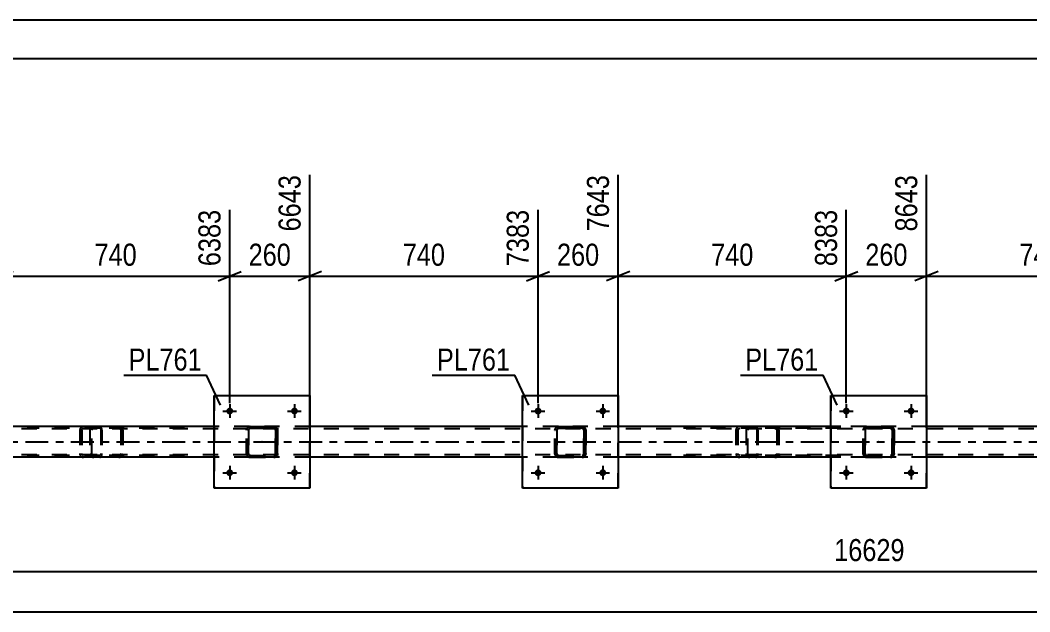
# Model space of a CAD drawing. Header units: millimetres. Extents: x 0 to 841, y 0 to 594.
# Drawn here: x 276.7 to 407.7, y 517.3 to 594 of the extents above; entities that cross this region are included whole.
import ezdxf

# ---------------------------------------------------------------- set-up
doc = ezdxf.new("R2010")
doc.units = ezdxf.units.MM
doc.linetypes.add('DXK_LINE_DOT2', pattern=[3.9198, 1.9599, -1.9599])
doc.linetypes.add('DXK_LINE_DOT3', pattern=[5.9187, 2.979, -0.9799, 0.9799, -0.9799])
doc.styles.add('Arial Narrow', font='ARIALN.TTF', dxfattribs={"height": 0.2})

# ---------------------------------------------------------------- blocks, each defined once
blk = doc.blocks.new('Unknown-318892525-1113')
at = {"color": 5, "linetype": 'Continuous'}
for p, q in [((841, 594), (0, 594)), ((836, 589), (5, 589))]:
    blk.add_line(p, q, dxfattribs=at)
blk = doc.blocks.new('Part-318892525-6438 - 6435')
at = {"color": 7, "linetype": 'DXK_LINE_DOT2'}
for p, q in [((372.17, 541.34), (362.77, 541.34)), ((372.17, 541.1), (362.77, 541.1)), ((369.62, 541.04), (369.61, 541.02)), ((369.85, 540.95), (369.9, 541.03)), ((370.08, 541.34), (369.89, 541.3)), ((369.9, 541.03), (369.99, 541.08)), ((369.99, 541.08), (370.08, 541.1)), ((370.9, 541.1), (370.9, 541.34)), ((372.28, 541.3), (372.17, 541.34)), ((372.17, 541.1), (372.22, 541.08)), ((372.22, 541.08), (372.27, 541.03)), ((372.27, 541.03), (372.3, 540.95)), ((372.36, 541.2), (372.28, 541.3)), ((372.42, 541.04), (372.36, 541.2)), ((372.44, 540.86), (372.42, 541.04)), ((369.61, 541.02), (369.58, 540.86)), ((369.58, 540.86), (369.58, 537.82)), ((369.83, 540.86), (369.85, 540.95)), ((369.83, 540.86), (369.83, 537.82)), ((372.3, 540.95), (372.31, 540.86)), ((372.31, 540.86), (372.31, 537.82)), ((372.44, 540.86), (372.44, 537.82)), ((372.17, 537.58), (362.77, 537.58)), ((372.17, 537.34), (362.77, 537.34)), ((369.58, 537.82), (369.6, 537.73)), ((369.6, 537.73), (369.62, 537.63)), ((369.85, 537.73), (369.83, 537.82)), ((369.9, 537.65), (369.85, 537.73)), ((369.89, 537.37), (370.08, 537.34)), ((369.99, 537.6), (369.9, 537.65)), ((370.08, 537.58), (369.99, 537.6)), ((370.9, 537.34), (370.9, 537.58)), ((372.22, 537.6), (372.17, 537.58)), ((372.17, 537.34), (372.28, 537.37)), ((372.27, 537.65), (372.22, 537.6)), ((372.3, 537.73), (372.27, 537.65)), ((372.28, 537.37), (372.36, 537.48)), ((372.31, 537.82), (372.3, 537.73)), ((372.36, 537.48), (372.42, 537.63)), ((372.42, 537.63), (372.44, 537.82))]:
    blk.add_line(p, q, dxfattribs=at)
for centre, start, end in [((370.07, 540.84), 111.1941, 156.1506), ((370.07, 537.83), 203.8494, 248.8059)]:
    blk.add_arc(centre, 0.492, start, end, dxfattribs=at)
blk = doc.blocks.new('Part-318892525-6439 - 6435')
at = {"color": 7, "linetype": 'DXK_LINE_DOT2'}
for p, q in [((370.94, 541.04), (370.93, 541.02)), ((371.17, 540.95), (371.23, 541.03)), ((371.41, 541.34), (371.21, 541.3)), ((371.23, 541.03), (371.31, 541.08)), ((371.31, 541.08), (371.41, 541.1)), ((383.18, 541.34), (371.41, 541.34)), ((383.18, 541.1), (371.41, 541.1)), ((374.84, 541.3), (374.64, 541.34)), ((374.64, 541.1), (374.74, 541.08)), ((374.74, 541.08), (374.82, 541.03)), ((374.82, 541.03), (374.88, 540.95)), ((375.12, 541.02), (375.11, 541.04)), ((370.93, 541.02), (370.9, 540.86)), ((370.9, 540.86), (370.9, 537.82)), ((371.15, 540.86), (371.17, 540.95)), ((371.15, 537.82), (371.15, 540.86)), ((374.88, 540.95), (374.9, 540.86)), ((374.9, 540.86), (374.9, 537.82)), ((375.15, 540.86), (375.12, 541.02)), ((375.15, 540.86), (375.15, 537.82)), ((370.9, 537.82), (370.91, 537.73)), ((370.91, 537.73), (370.94, 537.63)), ((371.17, 537.73), (371.15, 537.82)), ((371.23, 537.65), (371.17, 537.73)), ((371.21, 537.37), (371.41, 537.34)), ((371.31, 537.6), (371.23, 537.65)), ((371.41, 537.58), (371.31, 537.6)), ((383.18, 537.58), (371.41, 537.58)), ((383.18, 537.34), (371.41, 537.34)), ((374.74, 537.6), (374.64, 537.58)), ((374.64, 537.34), (374.84, 537.37)), ((374.82, 537.65), (374.74, 537.6)), ((374.88, 537.73), (374.82, 537.65)), ((374.9, 537.82), (374.88, 537.73)), ((375.11, 537.63), (375.14, 537.73)), ((375.14, 537.73), (375.15, 537.82))]:
    blk.add_line(p, q, dxfattribs=at)
for centre, start, end in [((371.39, 540.84), 110.7583, 155.68), ((374.66, 540.84), 24.32, 69.2417), ((371.39, 537.84), 204.32, 249.2417)]:
    blk.add_arc(centre, 0.496, start, end, dxfattribs=at)
blk = doc.blocks.new('Part-318892525-6575 - 6435')
at = {"color": 7, "linetype": 'DXK_LINE_DOT2'}
for p, q in [((287.04, 541.34), (277.63, 541.34)), ((287.04, 541.1), (277.63, 541.1)), ((284.48, 541.04), (284.48, 541.02)), ((284.72, 540.95), (284.77, 541.03)), ((284.95, 541.34), (284.76, 541.3)), ((284.77, 541.03), (284.85, 541.08)), ((284.85, 541.08), (284.95, 541.1)), ((285.76, 541.1), (285.76, 541.34)), ((287.14, 541.3), (287.04, 541.34)), ((287.04, 541.1), (287.09, 541.08)), ((287.09, 541.08), (287.13, 541.03)), ((287.13, 541.03), (287.16, 540.95)), ((287.23, 541.2), (287.14, 541.3)), ((287.29, 541.04), (287.23, 541.2)), ((287.31, 540.86), (287.29, 541.04)), ((284.48, 541.02), (284.44, 540.86)), ((284.44, 540.86), (284.44, 537.82)), ((284.7, 540.86), (284.72, 540.95)), ((284.7, 540.86), (284.7, 537.82)), ((287.16, 540.95), (287.17, 540.86)), ((287.17, 540.86), (287.17, 537.82)), ((287.31, 540.86), (287.31, 537.82)), ((287.04, 537.58), (277.63, 537.58)), ((287.04, 537.34), (277.63, 537.34)), ((284.44, 537.82), (284.46, 537.73)), ((284.46, 537.73), (284.48, 537.63)), ((284.72, 537.73), (284.7, 537.82)), ((284.77, 537.65), (284.72, 537.73)), ((284.76, 537.37), (284.95, 537.34)), ((284.85, 537.6), (284.77, 537.65)), ((284.95, 537.58), (284.85, 537.6)), ((285.76, 537.34), (285.76, 537.58)), ((287.09, 537.6), (287.04, 537.58)), ((287.04, 537.34), (287.14, 537.37)), ((287.13, 537.65), (287.09, 537.6)), ((287.16, 537.73), (287.13, 537.65)), ((287.14, 537.37), (287.23, 537.48)), ((287.17, 537.82), (287.16, 537.73)), ((287.23, 537.48), (287.29, 537.63)), ((287.29, 537.63), (287.31, 537.82))]:
    blk.add_line(p, q, dxfattribs=at)
for centre, start, end in [((284.93, 540.84), 111.1941, 156.1506), ((284.93, 537.83), 203.8494, 248.8059)]:
    blk.add_arc(centre, 0.492, start, end, dxfattribs=at)
blk = doc.blocks.new('Bolt-318892525-6511 - 6435')
at = {"linetype": 'Continuous'}
for points in [[(383.47, 543.34), (383.48, 543.43), (383.51, 543.52), (383.55, 543.6), (383.61, 543.66), (383.69, 543.72), (383.77, 543.76), (383.86, 543.77), (383.95, 543.77), (384.04, 543.76), (384.13, 543.72), (384.2, 543.66), (384.26, 543.6), (384.31, 543.52), (384.34, 543.43), (384.35, 543.34), (384.34, 543.25), (384.31, 543.16), (384.26, 543.08), (384.2, 543.01), (384.13, 542.96), (384.04, 542.92), (383.95, 542.9), (383.86, 542.9), (383.77, 542.92), (383.69, 542.96), (383.61, 543.01), (383.55, 543.08), (383.51, 543.16), (383.48, 543.25)], [(391.87, 543.34), (391.88, 543.43), (391.91, 543.52), (391.95, 543.6), (392.01, 543.66), (392.09, 543.72), (392.17, 543.76), (392.26, 543.77), (392.35, 543.77), (392.44, 543.76), (392.53, 543.72), (392.6, 543.66), (392.66, 543.6), (392.71, 543.52), (392.74, 543.43), (392.75, 543.34), (392.74, 543.25), (392.71, 543.16), (392.66, 543.08), (392.6, 543.01), (392.53, 542.96), (392.44, 542.92), (392.35, 542.9), (392.26, 542.9), (392.17, 542.92), (392.09, 542.96), (392.01, 543.01), (391.95, 543.08), (391.91, 543.16), (391.88, 543.25)]]:
    blk.add_hatch(color=1, dxfattribs=at).paths.add_polyline_path(points)
at = {"color": 1, "linetype": 'Continuous'}
for p, q in [((383.91, 544.22), (383.91, 542.46)), ((392.31, 544.22), (392.31, 542.46)), ((383.03, 543.34), (384.79, 543.34)), ((391.43, 543.34), (393.19, 543.34))]:
    blk.add_line(p, q, dxfattribs=at)
blk = doc.blocks.new('Bolt-318892525-6512 - 6435')
at = {"linetype": 'Continuous'}
for points in [[(383.47, 535.34), (383.48, 535.43), (383.51, 535.52), (383.55, 535.6), (383.61, 535.66), (383.69, 535.72), (383.77, 535.76), (383.86, 535.77), (383.95, 535.77), (384.04, 535.76), (384.13, 535.72), (384.2, 535.66), (384.26, 535.6), (384.31, 535.52), (384.34, 535.43), (384.35, 535.34), (384.34, 535.25), (384.31, 535.16), (384.26, 535.08), (384.2, 535.01), (384.13, 534.96), (384.04, 534.92), (383.95, 534.9), (383.86, 534.9), (383.77, 534.92), (383.69, 534.96), (383.61, 535.01), (383.55, 535.08), (383.51, 535.16), (383.48, 535.25)], [(391.87, 535.34), (391.88, 535.43), (391.91, 535.52), (391.95, 535.6), (392.01, 535.66), (392.09, 535.72), (392.17, 535.76), (392.26, 535.77), (392.35, 535.77), (392.44, 535.76), (392.53, 535.72), (392.6, 535.66), (392.66, 535.6), (392.71, 535.52), (392.74, 535.43), (392.75, 535.34), (392.74, 535.25), (392.71, 535.16), (392.66, 535.08), (392.6, 535.01), (392.53, 534.96), (392.44, 534.92), (392.35, 534.9), (392.26, 534.9), (392.17, 534.92), (392.09, 534.96), (392.01, 535.01), (391.95, 535.08), (391.91, 535.16), (391.88, 535.25)]]:
    blk.add_hatch(color=1, dxfattribs=at).paths.add_polyline_path(points)
at = {"color": 1, "linetype": 'Continuous'}
for p, q in [((383.91, 536.22), (383.91, 534.46)), ((392.31, 536.22), (392.31, 534.46)), ((383.03, 535.34), (384.79, 535.34)), ((391.43, 535.34), (393.19, 535.34))]:
    blk.add_line(p, q, dxfattribs=at)
blk = doc.blocks.new('Bolt-318892525-6513 - 6435')
at = {"linetype": 'Continuous'}
for points in [[(343.47, 543.34), (343.48, 543.43), (343.51, 543.52), (343.55, 543.6), (343.61, 543.66), (343.69, 543.72), (343.77, 543.76), (343.86, 543.77), (343.95, 543.77), (344.04, 543.76), (344.13, 543.72), (344.2, 543.66), (344.26, 543.6), (344.31, 543.52), (344.34, 543.43), (344.35, 543.34), (344.34, 543.25), (344.31, 543.16), (344.26, 543.08), (344.2, 543.01), (344.13, 542.96), (344.04, 542.92), (343.95, 542.9), (343.86, 542.9), (343.77, 542.92), (343.69, 542.96), (343.61, 543.01), (343.55, 543.08), (343.51, 543.16), (343.48, 543.25)], [(351.87, 543.34), (351.88, 543.43), (351.91, 543.52), (351.95, 543.6), (352.01, 543.66), (352.09, 543.72), (352.17, 543.76), (352.26, 543.77), (352.35, 543.77), (352.44, 543.76), (352.53, 543.72), (352.6, 543.66), (352.66, 543.6), (352.71, 543.52), (352.74, 543.43), (352.75, 543.34), (352.74, 543.25), (352.71, 543.16), (352.66, 543.08), (352.6, 543.01), (352.53, 542.96), (352.44, 542.92), (352.35, 542.9), (352.26, 542.9), (352.17, 542.92), (352.09, 542.96), (352.01, 543.01), (351.95, 543.08), (351.91, 543.16), (351.88, 543.25)]]:
    blk.add_hatch(color=1, dxfattribs=at).paths.add_polyline_path(points)
at = {"color": 1, "linetype": 'Continuous'}
for p, q in [((343.91, 544.22), (343.91, 542.46)), ((352.31, 544.22), (352.31, 542.46)), ((343.03, 543.34), (344.79, 543.34)), ((351.43, 543.34), (353.19, 543.34))]:
    blk.add_line(p, q, dxfattribs=at)
blk = doc.blocks.new('Bolt-318892525-6514 - 6435')
at = {"linetype": 'Continuous'}
for points in [[(343.47, 535.34), (343.48, 535.43), (343.51, 535.52), (343.55, 535.6), (343.61, 535.66), (343.69, 535.72), (343.77, 535.76), (343.86, 535.77), (343.95, 535.77), (344.04, 535.76), (344.13, 535.72), (344.2, 535.66), (344.26, 535.6), (344.31, 535.52), (344.34, 535.43), (344.35, 535.34), (344.34, 535.25), (344.31, 535.16), (344.26, 535.08), (344.2, 535.01), (344.13, 534.96), (344.04, 534.92), (343.95, 534.9), (343.86, 534.9), (343.77, 534.92), (343.69, 534.96), (343.61, 535.01), (343.55, 535.08), (343.51, 535.16), (343.48, 535.25)], [(351.87, 535.34), (351.88, 535.43), (351.91, 535.52), (351.95, 535.6), (352.01, 535.66), (352.09, 535.72), (352.17, 535.76), (352.26, 535.77), (352.35, 535.77), (352.44, 535.76), (352.53, 535.72), (352.6, 535.66), (352.66, 535.6), (352.71, 535.52), (352.74, 535.43), (352.75, 535.34), (352.74, 535.25), (352.71, 535.16), (352.66, 535.08), (352.6, 535.01), (352.53, 534.96), (352.44, 534.92), (352.35, 534.9), (352.26, 534.9), (352.17, 534.92), (352.09, 534.96), (352.01, 535.01), (351.95, 535.08), (351.91, 535.16), (351.88, 535.25)]]:
    blk.add_hatch(color=1, dxfattribs=at).paths.add_polyline_path(points)
at = {"color": 1, "linetype": 'Continuous'}
for p, q in [((343.91, 536.22), (343.91, 534.46)), ((352.31, 536.22), (352.31, 534.46)), ((343.03, 535.34), (344.79, 535.34)), ((351.43, 535.34), (353.19, 535.34))]:
    blk.add_line(p, q, dxfattribs=at)
blk = doc.blocks.new('Bolt-318892525-6515 - 6435')
at = {"linetype": 'Continuous'}
for points in [[(303.46, 543.34), (303.47, 543.43), (303.5, 543.52), (303.55, 543.6), (303.61, 543.66), (303.68, 543.72), (303.77, 543.76), (303.86, 543.77), (303.95, 543.77), (304.04, 543.76), (304.12, 543.72), (304.2, 543.66), (304.26, 543.6), (304.3, 543.52), (304.33, 543.43), (304.34, 543.34), (304.33, 543.25), (304.3, 543.16), (304.26, 543.08), (304.2, 543.01), (304.12, 542.96), (304.04, 542.92), (303.95, 542.9), (303.86, 542.9), (303.77, 542.92), (303.68, 542.96), (303.61, 543.01), (303.55, 543.08), (303.5, 543.16), (303.47, 543.25)], [(311.86, 543.34), (311.87, 543.43), (311.9, 543.52), (311.95, 543.6), (312.01, 543.66), (312.08, 543.72), (312.17, 543.76), (312.26, 543.77), (312.35, 543.77), (312.44, 543.76), (312.52, 543.72), (312.6, 543.66), (312.66, 543.6), (312.7, 543.52), (312.73, 543.43), (312.74, 543.34), (312.73, 543.25), (312.7, 543.16), (312.66, 543.08), (312.6, 543.01), (312.52, 542.96), (312.44, 542.92), (312.35, 542.9), (312.26, 542.9), (312.17, 542.92), (312.08, 542.96), (312.01, 543.01), (311.95, 543.08), (311.9, 543.16), (311.87, 543.25)]]:
    blk.add_hatch(color=1, dxfattribs=at).paths.add_polyline_path(points)
at = {"color": 1, "linetype": 'Continuous'}
for p, q in [((303.9, 544.22), (303.9, 542.46)), ((312.3, 544.22), (312.3, 542.46)), ((303.02, 543.34), (304.78, 543.34)), ((311.42, 543.34), (313.18, 543.34))]:
    blk.add_line(p, q, dxfattribs=at)
blk = doc.blocks.new('Bolt-318892525-6466 - 6435')
at = {"linetype": 'Continuous'}
for points in [[(303.46, 535.34), (303.47, 535.43), (303.5, 535.52), (303.55, 535.6), (303.61, 535.66), (303.68, 535.72), (303.77, 535.76), (303.86, 535.77), (303.95, 535.77), (304.04, 535.76), (304.12, 535.72), (304.2, 535.66), (304.26, 535.6), (304.3, 535.52), (304.33, 535.43), (304.34, 535.34), (304.33, 535.25), (304.3, 535.16), (304.26, 535.08), (304.2, 535.01), (304.12, 534.96), (304.04, 534.92), (303.95, 534.9), (303.86, 534.9), (303.77, 534.92), (303.68, 534.96), (303.61, 535.01), (303.55, 535.08), (303.5, 535.16), (303.47, 535.25)], [(311.86, 535.34), (311.87, 535.43), (311.9, 535.52), (311.95, 535.6), (312.01, 535.66), (312.08, 535.72), (312.17, 535.76), (312.26, 535.77), (312.35, 535.77), (312.44, 535.76), (312.52, 535.72), (312.6, 535.66), (312.66, 535.6), (312.7, 535.52), (312.73, 535.43), (312.74, 535.34), (312.73, 535.25), (312.7, 535.16), (312.66, 535.08), (312.6, 535.01), (312.52, 534.96), (312.44, 534.92), (312.35, 534.9), (312.26, 534.9), (312.17, 534.92), (312.08, 534.96), (312.01, 535.01), (311.95, 535.08), (311.9, 535.16), (311.87, 535.25)]]:
    blk.add_hatch(color=1, dxfattribs=at).paths.add_polyline_path(points)
at = {"color": 1, "linetype": 'Continuous'}
for p, q in [((303.9, 536.22), (303.9, 534.46)), ((312.3, 536.22), (312.3, 534.46)), ((303.02, 535.34), (304.78, 535.34)), ((311.42, 535.34), (313.18, 535.34))]:
    blk.add_line(p, q, dxfattribs=at)
blk = doc.blocks.new('Part-318892525-6492 - 6435')
at = {"color": 2, "linetype": 'Continuous'}
for p, q in [((301.9, 541.34), (274.3, 541.34)), ((341.91, 541.34), (314.3, 541.34)), ((381.91, 541.34), (354.31, 541.34)), ((421.9, 541.34), (394.31, 541.34)), ((301.9, 537.34), (274.3, 537.34)), ((341.91, 537.34), (314.3, 537.34)), ((381.91, 537.34), (354.31, 537.34)), ((421.9, 537.34), (394.31, 537.34))]:
    blk.add_line(p, q, dxfattribs=at)
at = {"color": 7, "linetype": 'DXK_LINE_DOT2'}
for p, q in [((314.3, 541.34), (301.9, 541.34)), ((354.31, 541.34), (341.91, 541.34)), ((394.31, 541.34), (381.91, 541.34)), ((768.84, 541.02), (93.91, 541.02)), ((768.84, 537.66), (93.91, 537.66)), ((314.3, 537.34), (301.9, 537.34)), ((354.31, 537.34), (341.91, 537.34)), ((394.31, 537.34), (381.91, 537.34))]:
    blk.add_line(p, q, dxfattribs=at)
at = {"color": 7, "linetype": 'DXK_LINE_DOT3'}
blk.add_line((93.91, 539.34), (768.84, 539.34), dxfattribs=at)
blk = doc.blocks.new('Part-318892525-6588 - 6435')
at = {"color": 2, "linetype": 'Continuous'}
for p, q in [((381.91, 533.34), (381.91, 545.34)), ((381.91, 545.34), (381.91, 545.34)), ((381.91, 545.34), (394.31, 545.34)), ((394.31, 545.34), (394.31, 533.34)), ((381.91, 533.34), (381.91, 533.34)), ((394.31, 533.34), (381.91, 533.34))]:
    blk.add_line(p, q, dxfattribs=at)
at = {"color": 7, "linetype": 'DXK_LINE_DOT2'}
for p, q in [((381.91, 545.34), (381.91, 533.34)), ((381.91, 545.34), (381.91, 545.34)), ((394.31, 533.34), (394.31, 545.34)), ((381.91, 533.34), (381.91, 533.34))]:
    blk.add_line(p, q, dxfattribs=at)
blk = doc.blocks.new('Part-318892525-6668 - 6435')
at = {"color": 7, "linetype": 'DXK_LINE_DOT2'}
for p, q in [((285.8, 541.04), (285.8, 541.02)), ((286.04, 540.95), (286.09, 541.03)), ((286.27, 541.34), (286.08, 541.3)), ((286.09, 541.03), (286.18, 541.08)), ((286.18, 541.08), (286.27, 541.1)), ((298.05, 541.34), (286.27, 541.34)), ((298.05, 541.1), (286.27, 541.1)), ((289.7, 541.3), (289.51, 541.34)), ((289.51, 541.1), (289.61, 541.08)), ((289.61, 541.08), (289.69, 541.03)), ((289.69, 541.03), (289.74, 540.95)), ((289.99, 541.02), (289.98, 541.04)), ((285.8, 541.02), (285.76, 540.86)), ((285.76, 540.86), (285.76, 537.82)), ((286.02, 540.86), (286.04, 540.95)), ((286.02, 537.82), (286.02, 540.86)), ((289.74, 540.95), (289.76, 540.86)), ((289.76, 540.86), (289.76, 537.82)), ((290.02, 540.86), (289.99, 541.02)), ((290.02, 540.86), (290.02, 537.82)), ((285.76, 537.82), (285.78, 537.73)), ((285.78, 537.73), (285.8, 537.63)), ((286.04, 537.73), (286.02, 537.82)), ((286.09, 537.65), (286.04, 537.73)), ((286.08, 537.37), (286.27, 537.34)), ((286.18, 537.6), (286.09, 537.65)), ((286.27, 537.58), (286.18, 537.6)), ((298.05, 537.58), (286.27, 537.58)), ((298.05, 537.34), (286.27, 537.34)), ((289.61, 537.6), (289.51, 537.58)), ((289.51, 537.34), (289.7, 537.37)), ((289.69, 537.65), (289.61, 537.6)), ((289.74, 537.73), (289.69, 537.65)), ((289.76, 537.82), (289.74, 537.73)), ((289.98, 537.63), (290, 537.73)), ((290, 537.73), (290.02, 537.82))]:
    blk.add_line(p, q, dxfattribs=at)
for centre, start, end in [((286.25, 540.84), 110.7583, 155.68), ((289.53, 540.84), 24.32, 69.2417), ((286.25, 537.84), 204.32, 249.2417)]:
    blk.add_arc(centre, 0.496, start, end, dxfattribs=at)
blk = doc.blocks.new('Part-318892525-6671 - 6435')
at = {"color": 7, "linetype": 'DXK_LINE_DOT2'}
for p, q in [((386.1, 540.86), (386.14, 541.04)), ((386.14, 541.04), (386.11, 540.86)), ((386.41, 541.03), (386.36, 540.95)), ((386.37, 540.95), (386.42, 541.03)), ((386.4, 541.3), (386.58, 541.34)), ((386.59, 541.34), (386.4, 541.3)), ((386.49, 541.08), (386.41, 541.03)), ((386.42, 541.03), (386.5, 541.08)), ((386.58, 541.1), (386.49, 541.08)), ((386.5, 541.08), (386.59, 541.1)), ((386.59, 541.34), (386.58, 541.34)), ((386.58, 541.34), (389.62, 541.34)), ((386.58, 541.1), (386.59, 541.1)), ((389.62, 541.1), (386.58, 541.1)), ((386.59, 541.34), (389.63, 541.34)), ((386.59, 541.1), (389.63, 541.1)), ((389.62, 541.34), (389.63, 541.34)), ((389.62, 541.34), (389.81, 541.3)), ((389.63, 541.1), (389.62, 541.1)), ((389.71, 541.08), (389.62, 541.1)), ((389.81, 541.3), (389.63, 541.34)), ((389.63, 541.1), (389.72, 541.08)), ((389.71, 541.08), (389.72, 541.08)), ((389.79, 541.03), (389.71, 541.08)), ((389.72, 541.08), (389.8, 541.03)), ((389.84, 540.95), (389.79, 541.03)), ((389.8, 541.03), (389.85, 540.95)), ((390.07, 541.04), (390.1, 540.86)), ((390.11, 540.86), (390.07, 541.04)), ((386.1, 540.86), (386.11, 540.86)), ((386.1, 537.82), (386.1, 540.86)), ((386.11, 537.82), (386.11, 540.86)), ((386.36, 540.95), (386.34, 540.86)), ((386.35, 540.86), (386.34, 540.86)), ((386.34, 540.86), (386.34, 537.82)), ((386.35, 540.86), (386.37, 540.95)), ((386.35, 537.82), (386.35, 540.86)), ((389.86, 540.86), (389.84, 540.95)), ((389.85, 540.95), (389.87, 540.86)), ((389.87, 540.86), (389.86, 540.86)), ((389.86, 540.86), (389.86, 537.82)), ((389.87, 537.82), (389.87, 540.86)), ((390.11, 540.86), (390.1, 540.86)), ((390.1, 540.86), (390.1, 537.82)), ((390.11, 537.82), (390.11, 540.86)), ((386.11, 537.82), (386.1, 537.82)), ((386.14, 537.63), (386.1, 537.82)), ((386.11, 537.82), (386.14, 537.63)), ((386.34, 537.82), (386.35, 537.82)), ((386.34, 537.82), (386.36, 537.73)), ((386.37, 537.72), (386.35, 537.82)), ((386.36, 537.73), (386.41, 537.65)), ((386.42, 537.65), (386.37, 537.72)), ((386.4, 537.37), (386.4, 537.37)), ((386.58, 537.34), (386.4, 537.37)), ((386.4, 537.37), (386.59, 537.34)), ((386.41, 537.65), (386.49, 537.6)), ((386.5, 537.59), (386.42, 537.65)), ((386.49, 537.6), (386.58, 537.58)), ((386.59, 537.58), (386.5, 537.59)), ((386.59, 537.58), (386.58, 537.58)), ((386.58, 537.58), (389.62, 537.58)), ((386.59, 537.34), (386.58, 537.34)), ((386.58, 537.34), (389.62, 537.34)), ((386.59, 537.58), (389.63, 537.58)), ((386.59, 537.34), (389.63, 537.34)), ((389.62, 537.58), (389.71, 537.6)), ((389.62, 537.58), (389.63, 537.58)), ((389.81, 537.37), (389.62, 537.34)), ((389.62, 537.34), (389.63, 537.34)), ((389.72, 537.59), (389.63, 537.58)), ((389.63, 537.34), (389.81, 537.37)), ((389.71, 537.6), (389.79, 537.65)), ((389.8, 537.65), (389.72, 537.59)), ((389.79, 537.65), (389.84, 537.73)), ((389.85, 537.72), (389.8, 537.65)), ((389.84, 537.73), (389.86, 537.82)), ((389.87, 537.82), (389.85, 537.72)), ((389.86, 537.82), (389.87, 537.82)), ((390.1, 537.82), (390.07, 537.63)), ((390.07, 537.63), (390.11, 537.82)), ((390.1, 537.82), (390.11, 537.82))]:
    blk.add_line(p, q, dxfattribs=at)
at = {"color": 7, "linetype": 'DXK_LINE_DOT3'}
blk.add_line((388.11, 539.34), (388.1, 539.34), dxfattribs=at)
at = {"color": 7, "linetype": 'DXK_LINE_DOT2'}
for centre, start, end in [((386.58, 540.86), 112.5, 157.5), ((386.59, 540.86), 112.5, 157.5), ((389.62, 540.86), 22.5, 67.5), ((389.63, 540.86), 22.5, 67.5), ((386.58, 537.82), 202.5, 247.5), ((386.59, 537.82), 202.5, 247.5), ((389.62, 537.82), 292.5, 337.5), ((389.63, 537.82), 292.5, 337.5)]:
    blk.add_arc(centre, 0.48, start, end, dxfattribs=at)
blk = doc.blocks.new('Part-318892525-6676 - 6435')
at = {"color": 2, "linetype": 'Continuous'}
for p, q in [((341.91, 533.34), (341.91, 545.34)), ((341.91, 545.34), (341.91, 545.34)), ((341.91, 545.34), (354.31, 545.34)), ((354.31, 545.34), (354.31, 533.34)), ((341.91, 533.34), (341.91, 533.34)), ((354.31, 533.34), (341.91, 533.34))]:
    blk.add_line(p, q, dxfattribs=at)
at = {"color": 7, "linetype": 'DXK_LINE_DOT2'}
for p, q in [((341.91, 545.34), (341.91, 533.34)), ((341.91, 545.34), (341.91, 545.34)), ((354.31, 533.34), (354.31, 545.34)), ((341.91, 533.34), (341.91, 533.34))]:
    blk.add_line(p, q, dxfattribs=at)
blk = doc.blocks.new('Part-318892525-6677 - 6435')
at = {"color": 7, "linetype": 'DXK_LINE_DOT2'}
for p, q in [((346.1, 540.86), (346.14, 541.04)), ((346.14, 541.04), (346.11, 540.86)), ((346.41, 541.03), (346.36, 540.95)), ((346.37, 540.95), (346.42, 541.03)), ((346.4, 541.3), (346.58, 541.34)), ((346.59, 541.34), (346.4, 541.3)), ((346.49, 541.08), (346.41, 541.03)), ((346.42, 541.03), (346.5, 541.08)), ((346.58, 541.1), (346.49, 541.08)), ((346.5, 541.08), (346.59, 541.1)), ((346.59, 541.34), (346.58, 541.34)), ((346.58, 541.34), (349.62, 541.34)), ((346.58, 541.1), (346.59, 541.1)), ((349.62, 541.1), (346.58, 541.1)), ((346.59, 541.34), (349.63, 541.34)), ((346.59, 541.1), (349.63, 541.1)), ((349.62, 541.34), (349.63, 541.34)), ((349.62, 541.34), (349.81, 541.3)), ((349.63, 541.1), (349.62, 541.1)), ((349.72, 541.08), (349.62, 541.1)), ((349.81, 541.3), (349.63, 541.34)), ((349.63, 541.1), (349.72, 541.08)), ((349.72, 541.08), (349.72, 541.08)), ((349.72, 541.08), (349.8, 541.03)), ((349.79, 541.03), (349.72, 541.08)), ((349.85, 540.95), (349.79, 541.03)), ((349.8, 541.03), (349.85, 540.95)), ((350.07, 541.04), (350.1, 540.86)), ((350.11, 540.86), (350.07, 541.04)), ((346.1, 540.86), (346.11, 540.86)), ((346.1, 537.82), (346.1, 540.86)), ((346.11, 537.82), (346.11, 540.86)), ((346.36, 540.95), (346.34, 540.86)), ((346.35, 540.86), (346.34, 540.86)), ((346.34, 540.86), (346.34, 537.82)), ((346.35, 540.86), (346.37, 540.95)), ((346.35, 537.82), (346.35, 540.86)), ((349.85, 540.95), (349.87, 540.86)), ((349.86, 540.86), (349.85, 540.95)), ((349.87, 540.86), (349.86, 540.86)), ((349.86, 540.86), (349.86, 537.82)), ((349.87, 537.82), (349.87, 540.86)), ((350.11, 540.86), (350.1, 540.86)), ((350.1, 540.86), (350.1, 537.82)), ((350.11, 537.82), (350.11, 540.86)), ((346.11, 537.82), (346.1, 537.82)), ((346.14, 537.63), (346.1, 537.82)), ((346.11, 537.82), (346.14, 537.63)), ((346.34, 537.82), (346.35, 537.82)), ((346.34, 537.82), (346.36, 537.73)), ((346.37, 537.72), (346.35, 537.82)), ((346.36, 537.73), (346.41, 537.65)), ((346.42, 537.65), (346.37, 537.72)), ((346.4, 537.37), (346.4, 537.37)), ((346.58, 537.34), (346.4, 537.37)), ((346.4, 537.37), (346.59, 537.34)), ((346.41, 537.65), (346.49, 537.6)), ((346.5, 537.59), (346.42, 537.65)), ((346.49, 537.6), (346.58, 537.58)), ((346.59, 537.58), (346.5, 537.59)), ((346.59, 537.58), (346.58, 537.58)), ((346.58, 537.58), (349.62, 537.58)), ((346.59, 537.34), (346.58, 537.34)), ((346.58, 537.34), (349.62, 537.34)), ((346.59, 537.58), (349.63, 537.58)), ((346.59, 537.34), (349.63, 537.34)), ((349.62, 537.58), (349.72, 537.6)), ((349.62, 537.58), (349.63, 537.58)), ((349.81, 537.37), (349.62, 537.34)), ((349.62, 537.34), (349.63, 537.34)), ((349.72, 537.59), (349.63, 537.58)), ((349.63, 537.34), (349.81, 537.37)), ((349.8, 537.65), (349.72, 537.59)), ((349.72, 537.6), (349.79, 537.65)), ((349.79, 537.65), (349.85, 537.73)), ((349.85, 537.72), (349.8, 537.65)), ((349.87, 537.82), (349.85, 537.72)), ((349.85, 537.73), (349.86, 537.82)), ((349.86, 537.82), (349.87, 537.82)), ((350.1, 537.82), (350.07, 537.63)), ((350.07, 537.63), (350.11, 537.82)), ((350.1, 537.82), (350.11, 537.82))]:
    blk.add_line(p, q, dxfattribs=at)
at = {"color": 7, "linetype": 'DXK_LINE_DOT3'}
blk.add_line((348.11, 539.34), (348.1, 539.34), dxfattribs=at)
at = {"color": 7, "linetype": 'DXK_LINE_DOT2'}
for centre, start, end in [((346.58, 540.86), 112.5, 157.5), ((346.59, 540.86), 112.5, 157.5), ((349.62, 540.86), 22.5, 67.5), ((349.63, 540.86), 22.5, 67.5), ((346.58, 537.82), 202.5, 247.5), ((346.59, 537.82), 202.5, 247.5), ((349.62, 537.82), 292.5, 337.5), ((349.63, 537.82), 292.5, 337.5)]:
    blk.add_arc(centre, 0.48, start, end, dxfattribs=at)
blk = doc.blocks.new('Part-318892525-6682 - 6435')
at = {"color": 2, "linetype": 'Continuous'}
for p, q in [((301.9, 533.34), (301.9, 545.34)), ((301.9, 545.34), (301.9, 545.34)), ((301.9, 545.34), (314.3, 545.34)), ((314.3, 545.34), (314.3, 533.34)), ((301.9, 533.34), (301.9, 533.34)), ((314.3, 533.34), (301.9, 533.34))]:
    blk.add_line(p, q, dxfattribs=at)
at = {"color": 7, "linetype": 'DXK_LINE_DOT2'}
for p, q in [((301.9, 545.34), (301.9, 533.34)), ((301.9, 545.34), (301.9, 545.34)), ((314.3, 533.34), (314.3, 545.34)), ((301.9, 533.34), (301.9, 533.34))]:
    blk.add_line(p, q, dxfattribs=at)
blk = doc.blocks.new('Part-318892525-6683 - 6435')
at = {"color": 7, "linetype": 'DXK_LINE_DOT2'}
for p, q in [((306.1, 540.86), (306.13, 541.04)), ((306.14, 541.04), (306.1, 540.86)), ((306.36, 540.95), (306.41, 541.03)), ((306.41, 541.03), (306.36, 540.95)), ((306.39, 541.3), (306.58, 541.34)), ((306.58, 541.34), (306.4, 541.3)), ((306.41, 541.03), (306.49, 541.08)), ((306.49, 541.08), (306.41, 541.03)), ((306.49, 541.08), (306.58, 541.1)), ((306.58, 541.1), (306.49, 541.08)), ((306.58, 541.34), (309.62, 541.34)), ((306.58, 541.34), (306.58, 541.34)), ((306.58, 541.34), (309.62, 541.34)), ((306.58, 541.1), (309.62, 541.1)), ((306.58, 541.1), (306.58, 541.1)), ((309.62, 541.1), (306.58, 541.1)), ((309.62, 541.34), (309.62, 541.34)), ((309.62, 541.34), (309.8, 541.3)), ((309.81, 541.3), (309.62, 541.34)), ((309.62, 541.1), (309.62, 541.1)), ((309.62, 541.1), (309.71, 541.08)), ((309.71, 541.08), (309.62, 541.1)), ((309.71, 541.08), (309.71, 541.08)), ((309.71, 541.08), (309.79, 541.03)), ((309.79, 541.03), (309.71, 541.08)), ((309.79, 541.03), (309.84, 540.95)), ((309.84, 540.95), (309.79, 541.03)), ((310.06, 541.04), (310.1, 540.86)), ((310.1, 540.86), (310.07, 541.04)), ((306.1, 537.82), (306.1, 540.86)), ((306.1, 540.86), (306.1, 540.86)), ((306.1, 537.82), (306.1, 540.86)), ((306.34, 540.86), (306.36, 540.95)), ((306.36, 540.95), (306.34, 540.86)), ((306.34, 537.82), (306.34, 540.86)), ((306.34, 540.86), (306.34, 540.86)), ((306.34, 540.86), (306.34, 537.82)), ((309.84, 540.95), (309.86, 540.86)), ((309.86, 540.86), (309.84, 540.95)), ((309.86, 537.82), (309.86, 540.86)), ((309.86, 540.86), (309.86, 540.86)), ((309.86, 540.86), (309.86, 537.82)), ((310.1, 537.82), (310.1, 540.86)), ((310.1, 540.86), (310.1, 540.86)), ((310.1, 540.86), (310.1, 537.82)), ((306.1, 537.82), (306.1, 537.82)), ((306.13, 537.63), (306.1, 537.82)), ((306.1, 537.82), (306.14, 537.63)), ((306.34, 537.82), (306.34, 537.82)), ((306.36, 537.72), (306.34, 537.82)), ((306.34, 537.82), (306.36, 537.73)), ((306.36, 537.73), (306.41, 537.65)), ((306.41, 537.65), (306.36, 537.72)), ((306.39, 537.37), (306.4, 537.37)), ((306.58, 537.34), (306.39, 537.37)), ((306.4, 537.37), (306.58, 537.34)), ((306.49, 537.59), (306.41, 537.65)), ((306.41, 537.65), (306.49, 537.6)), ((306.49, 537.6), (306.58, 537.58)), ((306.58, 537.58), (306.49, 537.59)), ((306.58, 537.58), (309.62, 537.58)), ((306.58, 537.58), (306.58, 537.58)), ((306.58, 537.58), (309.62, 537.58)), ((306.58, 537.34), (309.62, 537.34)), ((306.58, 537.34), (306.58, 537.34)), ((306.58, 537.34), (309.62, 537.34)), ((309.62, 537.58), (309.71, 537.6)), ((309.71, 537.59), (309.62, 537.58)), ((309.62, 537.58), (309.62, 537.58)), ((309.8, 537.37), (309.62, 537.34)), ((309.62, 537.34), (309.81, 537.37)), ((309.62, 537.34), (309.62, 537.34)), ((309.79, 537.65), (309.71, 537.59)), ((309.71, 537.6), (309.79, 537.65)), ((309.79, 537.65), (309.84, 537.73)), ((309.84, 537.72), (309.79, 537.65)), ((309.86, 537.82), (309.84, 537.72)), ((309.84, 537.73), (309.86, 537.82)), ((309.86, 537.82), (309.86, 537.82)), ((310.1, 537.82), (310.06, 537.63)), ((310.07, 537.63), (310.1, 537.82)), ((310.1, 537.82), (310.1, 537.82))]:
    blk.add_line(p, q, dxfattribs=at)
at = {"color": 7, "linetype": 'DXK_LINE_DOT3'}
blk.add_line((308.11, 539.34), (308.09, 539.34), dxfattribs=at)
at = {"color": 7, "linetype": 'DXK_LINE_DOT2'}
for centre, start, end in [((306.58, 540.86), 112.5, 157.5), ((306.58, 540.86), 112.5, 157.5), ((309.62, 540.86), 22.5, 67.5), ((309.62, 540.86), 22.5, 67.5), ((306.58, 537.82), 202.5, 247.5), ((306.58, 537.82), 202.5, 247.5), ((309.62, 537.82), 292.5, 337.5), ((309.62, 537.82), 292.5, 337.5)]:
    blk.add_arc(centre, 0.48, start, end, dxfattribs=at)
blk = doc.blocks.new('StraightDimension-318892525-12539 - 6435')
at = {"color": 7, "linetype": 'Continuous'}
for p, q in [((314.3, 542.34), (314.3, 573.94)), ((303.91, 544.34), (303.91, 569.44)), ((302.41, 560.22), (305.41, 561.42)), ((303.91, 560.82), (314.3, 560.82)), ((315.8, 561.42), (312.8, 560.22))]:
    blk.add_line(p, q, dxfattribs=at)
at = {"color": 0}
blk.add_wipeout([(312.45, 561.57), (312.45, 565.77), (305.76, 565.77), (305.76, 561.57)], dxfattribs=at)
at = {"color": 3, "style": 'Arial Narrow'}
blk.add_text('260', height=2.863, dxfattribs=at).set_placement((306.36, 562.17))
at = {"color": 0, "linetype": 'Continuous'}
blk.add_wipeout([(313.7, 574.54), (309.5, 574.54), (309.5, 566.02), (313.7, 566.02)], dxfattribs=at)
at = {"color": 3, "linetype": 'Continuous', "style": 'Arial Narrow'}
blk.add_text('6643', height=2.863, rotation=90.0002, dxfattribs=at).set_placement((313.1, 566.62))
blk = doc.blocks.new('StraightDimension-318892525-6867 - 6435')
at = {"color": 7, "linetype": 'Continuous'}
blk.add_line((60.08, 517.32), (768.84, 517.32), dxfattribs=at)
blk = doc.blocks.new('StraightDimension-318892525-7521 - 6435')
at = {"color": 7, "linetype": 'Continuous'}
blk.add_line((60.08, 522.53), (713.74, 522.53), dxfattribs=at)
at = {"color": 0}
blk.add_wipeout([(392.08, 523.28), (392.08, 527.48), (381.74, 527.48), (381.74, 523.28)], dxfattribs=at)
at = {"color": 3, "style": 'Arial Narrow'}
blk.add_text('16629', height=2.863, dxfattribs=at).set_placement((382.34, 523.88))
blk = doc.blocks.new('StraightDimension-318892525-12534 - 6435')
at = {"color": 7, "linetype": 'Continuous'}
for p, q in [((394.31, 542.34), (394.31, 573.94)), ((423.91, 544.34), (423.91, 569.44)), ((395.81, 561.42), (392.81, 560.22)), ((394.31, 560.82), (423.91, 560.82)), ((422.41, 560.22), (425.41, 561.42))]:
    blk.add_line(p, q, dxfattribs=at)
at = {"color": 0}
blk.add_wipeout([(412.45, 561.57), (412.45, 565.77), (405.76, 565.77), (405.76, 561.57)], dxfattribs=at)
at = {"color": 3, "style": 'Arial Narrow'}
blk.add_text('740', height=2.863, dxfattribs=at).set_placement((406.36, 562.17))
at = {"color": 0, "linetype": 'Continuous'}
blk.add_wipeout([(423.31, 570.04), (419.11, 570.04), (419.11, 561.52), (423.31, 561.52)], dxfattribs=at)
at = {"color": 3, "linetype": 'Continuous', "style": 'Arial Narrow'}
blk.add_text('9383', height=2.863, rotation=90.0002, dxfattribs=at).set_placement((422.71, 562.12))
blk = doc.blocks.new('StraightDimension-318892525-12535 - 6435')
at = {"color": 7, "linetype": 'Continuous'}
for p, q in [((394.31, 542.34), (394.31, 573.94)), ((383.91, 544.34), (383.91, 569.44)), ((382.41, 560.22), (385.41, 561.42)), ((383.91, 560.82), (394.31, 560.82)), ((395.81, 561.42), (392.81, 560.22))]:
    blk.add_line(p, q, dxfattribs=at)
at = {"color": 0}
blk.add_wipeout([(392.45, 561.57), (392.45, 565.77), (385.77, 565.77), (385.77, 561.57)], dxfattribs=at)
at = {"color": 3, "style": 'Arial Narrow'}
blk.add_text('260', height=2.863, dxfattribs=at).set_placement((386.37, 562.17))
at = {"color": 0, "linetype": 'Continuous'}
blk.add_wipeout([(393.71, 574.54), (389.51, 574.54), (389.51, 566.02), (393.71, 566.02)], dxfattribs=at)
at = {"color": 3, "linetype": 'Continuous', "style": 'Arial Narrow'}
blk.add_text('8643', height=2.863, rotation=90.0002, dxfattribs=at).set_placement((393.11, 566.62))
blk = doc.blocks.new('StraightDimension-318892525-12536 - 6435')
at = {"color": 7, "linetype": 'Continuous'}
for p, q in [((354.31, 542.34), (354.31, 573.94)), ((383.91, 544.34), (383.91, 569.44)), ((355.81, 561.42), (352.81, 560.22)), ((354.31, 560.82), (383.91, 560.82)), ((382.41, 560.22), (385.41, 561.42))]:
    blk.add_line(p, q, dxfattribs=at)
at = {"color": 0}
blk.add_wipeout([(372.45, 561.57), (372.45, 565.77), (365.77, 565.77), (365.77, 561.57)], dxfattribs=at)
at = {"color": 3, "style": 'Arial Narrow'}
blk.add_text('740', height=2.863, dxfattribs=at).set_placement((366.37, 562.17))
at = {"color": 0, "linetype": 'Continuous'}
blk.add_wipeout([(383.31, 570.04), (379.11, 570.04), (379.11, 561.52), (383.31, 561.52)], dxfattribs=at)
at = {"color": 3, "linetype": 'Continuous', "style": 'Arial Narrow'}
blk.add_text('8383', height=2.863, rotation=90.0002, dxfattribs=at).set_placement((382.71, 562.12))
blk = doc.blocks.new('StraightDimension-318892525-12537 - 6435')
at = {"color": 7, "linetype": 'Continuous'}
for p, q in [((354.31, 542.34), (354.31, 573.94)), ((343.91, 544.34), (343.91, 569.44)), ((342.41, 560.22), (345.41, 561.42)), ((343.91, 560.82), (354.31, 560.82)), ((355.81, 561.42), (352.81, 560.22))]:
    blk.add_line(p, q, dxfattribs=at)
at = {"color": 0}
blk.add_wipeout([(352.45, 561.57), (352.45, 565.77), (345.77, 565.77), (345.77, 561.57)], dxfattribs=at)
at = {"color": 3, "style": 'Arial Narrow'}
blk.add_text('260', height=2.863, dxfattribs=at).set_placement((346.37, 562.17))
at = {"color": 0, "linetype": 'Continuous'}
blk.add_wipeout([(353.71, 574.54), (349.51, 574.54), (349.51, 566.02), (353.71, 566.02)], dxfattribs=at)
at = {"color": 3, "linetype": 'Continuous', "style": 'Arial Narrow'}
blk.add_text('7643', height=2.863, rotation=90.0002, dxfattribs=at).set_placement((353.11, 566.62))
blk = doc.blocks.new('StraightDimension-318892525-12538 - 6435')
at = {"color": 7, "linetype": 'Continuous'}
for p, q in [((314.3, 542.34), (314.3, 573.94)), ((343.91, 544.34), (343.91, 569.44)), ((315.8, 561.42), (312.8, 560.22)), ((314.3, 560.82), (343.91, 560.82)), ((342.41, 560.22), (345.41, 561.42))]:
    blk.add_line(p, q, dxfattribs=at)
at = {"color": 0}
blk.add_wipeout([(332.45, 561.57), (332.45, 565.77), (325.76, 565.77), (325.76, 561.57)], dxfattribs=at)
at = {"color": 3, "style": 'Arial Narrow'}
blk.add_text('740', height=2.863, dxfattribs=at).set_placement((326.36, 562.17))
at = {"color": 0, "linetype": 'Continuous'}
blk.add_wipeout([(343.31, 570.04), (339.11, 570.04), (339.11, 561.52), (343.31, 561.52)], dxfattribs=at)
at = {"color": 3, "linetype": 'Continuous', "style": 'Arial Narrow'}
blk.add_text('7383', height=2.863, rotation=90.0002, dxfattribs=at).set_placement((342.71, 562.12))
blk = doc.blocks.new('StraightDimension-318892525-12540 - 6435')
at = {"color": 7, "linetype": 'Continuous'}
for p, q in [((274.3, 542.34), (274.3, 573.94)), ((303.91, 544.34), (303.91, 569.44)), ((275.8, 561.42), (272.8, 560.22)), ((274.3, 560.82), (303.91, 560.82)), ((302.41, 560.22), (305.41, 561.42))]:
    blk.add_line(p, q, dxfattribs=at)
at = {"color": 0}
blk.add_wipeout([(292.45, 561.57), (292.45, 565.77), (285.76, 565.77), (285.76, 561.57)], dxfattribs=at)
at = {"color": 3, "style": 'Arial Narrow'}
blk.add_text('740', height=2.863, dxfattribs=at).set_placement((286.36, 562.17))
at = {"color": 0, "linetype": 'Continuous'}
blk.add_wipeout([(303.31, 570.04), (299.11, 570.04), (299.11, 561.52), (303.31, 561.52)], dxfattribs=at)
at = {"color": 3, "linetype": 'Continuous', "style": 'Arial Narrow'}
blk.add_text('6383', height=2.863, rotation=90.0002, dxfattribs=at).set_placement((302.71, 562.12))
blk = doc.blocks.new('Mark-318892525-6584 - 6435')
at = {"color": 0}
blk.add_wipeout([(380.29, 548.58), (380.29, 551.58), (370.79, 551.58), (370.79, 548.58)], dxfattribs=at)
blk.add_wipeout([(380.29, 548.58), (380.29, 551.58), (370.79, 551.58), (370.79, 548.58)], dxfattribs=at)
at = {"color": 30, "linetype": 'Continuous'}
for p in [(370.19, 547.98), (382.72, 544.08)]:
    blk.add_line(p, (380.89, 547.98), dxfattribs=at)
at = {"color": 3, "style": 'Arial Narrow'}
blk.add_text('PL761', height=2.863, dxfattribs=at).set_placement((370.79, 548.58))
blk = doc.blocks.new('Mark-318892525-6672 - 6435')
at = {"color": 0}
blk.add_wipeout([(340.29, 548.58), (340.29, 551.58), (330.79, 551.58), (330.79, 548.58)], dxfattribs=at)
blk.add_wipeout([(340.29, 548.58), (340.29, 551.58), (330.79, 551.58), (330.79, 548.58)], dxfattribs=at)
at = {"color": 30, "linetype": 'Continuous'}
for p in [(330.19, 547.98), (342.72, 544.08)]:
    blk.add_line(p, (340.89, 547.98), dxfattribs=at)
at = {"color": 3, "style": 'Arial Narrow'}
blk.add_text('PL761', height=2.863, dxfattribs=at).set_placement((330.79, 548.58))
blk = doc.blocks.new('Mark-318892525-6678 - 6435')
at = {"color": 0}
blk.add_wipeout([(300.29, 548.58), (300.29, 551.58), (290.78, 551.58), (290.78, 548.58)], dxfattribs=at)
blk.add_wipeout([(300.29, 548.58), (300.29, 551.58), (290.78, 551.58), (290.78, 548.58)], dxfattribs=at)
at = {"color": 30, "linetype": 'Continuous'}
for p in [(290.18, 547.98), (302.71, 544.08)]:
    blk.add_line(p, (300.89, 547.98), dxfattribs=at)
at = {"color": 3, "style": 'Arial Narrow'}
blk.add_text('PL761', height=2.863, dxfattribs=at).set_placement((290.78, 548.58))

msp = doc.modelspace()

# ---------------------------------------------------------------- block references
for name in ['Unknown-318892525-1113', 'Part-318892525-6682 - 6435', 'Part-318892525-6676 - 6435', 'Part-318892525-6588 - 6435', 'Bolt-318892525-6515 - 6435', 'Bolt-318892525-6513 - 6435', 'Bolt-318892525-6511 - 6435', 'Part-318892525-6492 - 6435', 'Part-318892525-6575 - 6435', 'Part-318892525-6668 - 6435', 'Part-318892525-6683 - 6435', 'Part-318892525-6677 - 6435', 'Part-318892525-6438 - 6435', 'Part-318892525-6439 - 6435', 'Part-318892525-6671 - 6435', 'Bolt-318892525-6466 - 6435', 'Bolt-318892525-6514 - 6435', 'Bolt-318892525-6512 - 6435']:
    msp.add_blockref(name, (0, 0))

# ---------------------------------------------------------------- next in the draw order: block references
for name in ['StraightDimension-318892525-12539 - 6435', 'StraightDimension-318892525-12534 - 6435', 'StraightDimension-318892525-6867 - 6435']:
    msp.add_blockref(name, (0, 0))

# ---------------------------------------------------------------- next in the draw order: block references
for name in ['StraightDimension-318892525-12540 - 6435', 'StraightDimension-318892525-12535 - 6435', 'StraightDimension-318892525-7521 - 6435']:
    msp.add_blockref(name, (0, 0))

# ---------------------------------------------------------------- next in the draw order: block references
for name in ['StraightDimension-318892525-12536 - 6435', 'Mark-318892525-6678 - 6435']:
    msp.add_blockref(name, (0, 0))

# ---------------------------------------------------------------- next in the draw order: block references
for name in ['StraightDimension-318892525-12537 - 6435', 'Mark-318892525-6584 - 6435']:
    msp.add_blockref(name, (0, 0))

# ---------------------------------------------------------------- next in the draw order: block references
msp.add_blockref('StraightDimension-318892525-12538 - 6435', (0, 0))

# ---------------------------------------------------------------- next in the draw order: block references
msp.add_blockref('Mark-318892525-6672 - 6435', (0, 0))

doc.saveas('drawing.dxf')
